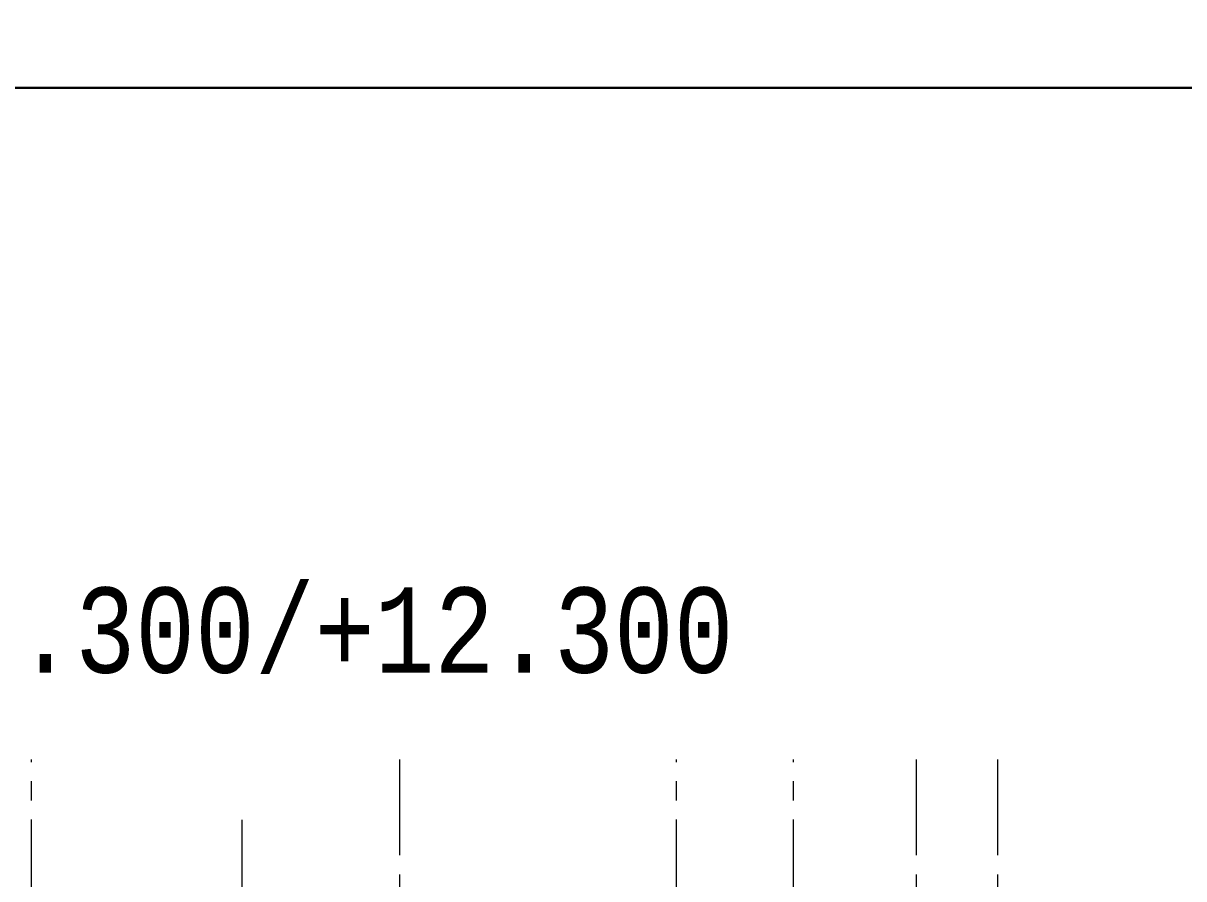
# Model space of a CAD drawing. Header units: millimetres. Extents: x -689206 to 4969298, y -1019800 to 703299.
# Drawn here: x 544764 to 571724, y -608692 to -588819 of the extents above; entities that cross this region are included whole.
import ezdxf

# ---------------------------------------------------------------- set-up
doc = ezdxf.new("R2010")
doc.units = ezdxf.units.MM
doc.linetypes.add('осеваяX2', pattern=[101.6, 63.5, -12.7, 12.7, -12.7])
doc.layers.add('внешняярамка', color=7, linetype='Continuous', lineweight=5, plot=False)
for name, color, linetype, lineweight in [('Відомість заповнення дверних та віконних прорізів', 7, 'Continuous', 5), ('РАЗМЕРЫ', 7, 'Continuous', 9), ('стены', 7, 'Continuous', 20), ('Штамп', 7, 'Continuous', 5)]:
    doc.layers.add(name, color=color, linetype=linetype, lineweight=lineweight)
doc.styles.add('Аннотативный', font='isocteur.ttf', dxfattribs={"width": 0.7, "height": 250})

msp = doc.modelspace()

# ---------------------------------------------------------------- linework, layer by layer
at = {"layer": 'внешняярамка', "lineweight": 5, "ltscale": 50, "const_width": 3}
msp.add_lwpolyline([(493828.4, -677848.6), (619727.1, -677848.6), (619727.1, -588820.3), (493828.4, -588820.3), (493828.4, -677848.6)], dxfattribs=at)
at = {"layer": 'РАЗМЕРЫ', "linetype": 'осеваяX2', "lineweight": 5, "ltscale": 35}
for p, q in [((544956.5, -655764.7), (544956.5, -605923.3)), ((559936.3, -655764.7), (559936.3, -605923.3)), ((562658.7, -655764.7), (562658.7, -605923.3)), ((567397.9, -605923.3), (567397.9, -655764.7))]:
    msp.add_line(p, q, dxfattribs=at)
at = {"layer": 'стены', "linetype": 'осеваяX2', "lineweight": 5, "ltscale": 35}
for p, q in [((553506.4, -605923.3), (553506.4, -655764.7)), ((565506.4, -605923.3), (565506.4, -655764.7)), ((549846.5, -607324.9), (549846.5, -655764.7))]:
    msp.add_line(p, q, dxfattribs=at)
at = {"layer": 'Штамп', "lineweight": 30}
msp.add_lwpolyline([(499823.6, -676349.8), (618228.3, -676349.8), (618228.3, -590319.1), (499823.6, -590319.1)], close=True, dxfattribs=at)

# ---------------------------------------------------------------- texts
at = {"layer": 'Відомість заповнення дверних та віконних прорізів', "ltscale": 50, "insert": (518173.9, -601925.1), "char_height": 1981.599, "width": 48913.36, "attachment_point": 1, "style": 'Аннотативный'}
msp.add_mtext('ПЛАН НА ПОЗНАЧЦІ +3.300/+12.300', dxfattribs=at)

doc.saveas('drawing.dxf')
